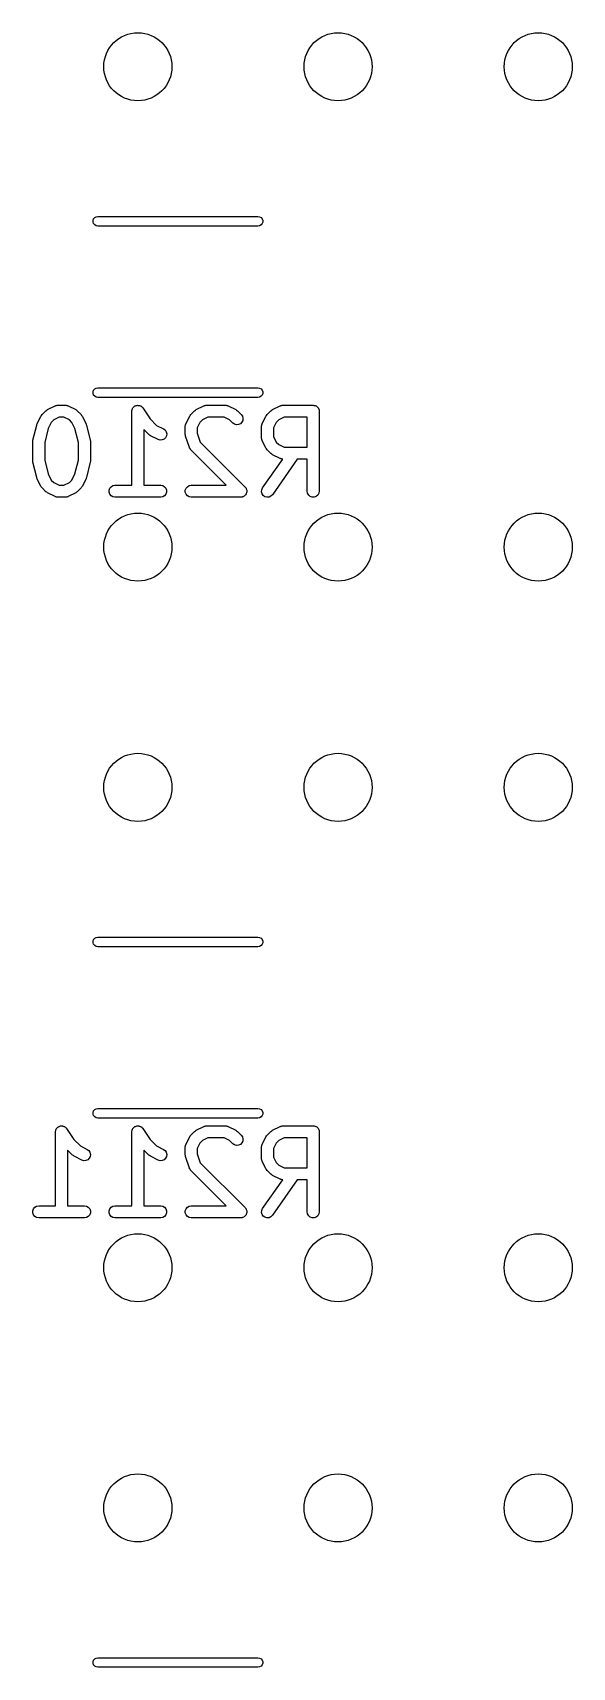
# Model space of a CAD drawing. Extents: x 25 to 326, y -201 to -21.
# Drawn here: x 71.19 to 77.92, y -155.99 to -135.57 of the extents above; entities that cross this region are included whole.
import ezdxf

# ---------------------------------------------------------------- set-up
doc = ezdxf.new("R2010")
doc.units = 0
doc.header["$MEASUREMENT"] = 0
doc.layers.add('BLACK', color=7, linetype='CONTINUOUS')

msp = doc.modelspace()

# ---------------------------------------------------------------- linework, layer by layer
at = {"layer": 'Black'}
for p, q in [((71.9409, -137.92), (71.948, -137.9)), ((71.9409, -137.94), (71.9409, -137.92)), ((71.948, -137.96), (71.9409, -137.94)), ((71.948, -137.9), (71.9614, -137.884)), ((71.9614, -137.976), (71.948, -137.96)), ((71.9614, -137.884), (71.9795, -137.874)), ((71.9795, -137.986), (71.9614, -137.976)), ((71.9795, -137.874), (72, -137.87)), ((72, -137.99), (71.9795, -137.986)), ((72, -137.87), (74, -137.87)), ((74, -137.99), (72, -137.99)), ((74, -137.87), (74.0205, -137.874)), ((74.0205, -137.986), (74, -137.99)), ((74.0205, -137.874), (74.0386, -137.884)), ((74.0386, -137.976), (74.0205, -137.986)), ((74.0386, -137.884), (74.052, -137.9)), ((74.052, -137.96), (74.0386, -137.976)), ((74.052, -137.9), (74.0591, -137.92)), ((74.0591, -137.94), (74.052, -137.96)), ((74.0591, -137.92), (74.0591, -137.94)), ((71.9409, -140.06), (71.948, -140.04)), ((71.948, -140.04), (71.9614, -140.024)), ((71.9614, -140.024), (71.9795, -140.014)), ((71.9795, -140.014), (72, -140.01)), ((72, -140.01), (74, -140.01)), ((74, -140.01), (74.0205, -140.014)), ((74.0205, -140.014), (74.0386, -140.024)), ((74.0386, -140.024), (74.052, -140.04)), ((74.052, -140.04), (74.0591, -140.06)), ((71.3712, -140.283), (71.4665, -140.235)), ((71.4665, -140.235), (71.4706, -140.234)), ((71.4706, -140.234), (71.4743, -140.232)), ((71.4743, -140.232), (71.483, -140.23)), ((71.483, -140.23), (71.4914, -140.228)), ((71.4914, -140.228), (71.4957, -140.228)), ((71.4957, -140.228), (71.5, -140.227)), ((71.5, -140.227), (71.5952, -140.227)), ((71.5952, -140.227), (71.5995, -140.228)), ((71.5995, -140.228), (71.6038, -140.228)), ((71.6038, -140.228), (71.6122, -140.23)), ((71.6122, -140.23), (71.6209, -140.232)), ((71.6209, -140.232), (71.6246, -140.234)), ((71.6246, -140.234), (71.6288, -140.235)), ((71.6288, -140.235), (71.724, -140.283)), ((71.9409, -140.08), (71.9409, -140.06)), ((71.948, -140.1), (71.9409, -140.08)), ((71.9614, -140.116), (71.948, -140.1)), ((71.9795, -140.126), (71.9614, -140.116)), ((72, -140.13), (71.9795, -140.126)), ((74, -140.13), (72, -140.13)), ((72.4457, -140.252), (72.4482, -140.248)), ((72.4482, -140.248), (72.4556, -140.243)), ((72.4556, -140.243), (72.4625, -140.237)), ((72.4625, -140.237), (72.4664, -140.236)), ((72.4664, -140.236), (72.4699, -140.234)), ((72.4699, -140.234), (72.4786, -140.232)), ((72.4786, -140.232), (72.487, -140.229)), ((72.487, -140.229), (72.4911, -140.229)), ((72.4911, -140.229), (72.4952, -140.228)), ((72.4952, -140.228), (72.5041, -140.229)), ((72.5041, -140.229), (72.513, -140.229)), ((72.513, -140.229), (72.5169, -140.23)), ((72.5169, -140.23), (72.5211, -140.23)), ((72.5211, -140.23), (72.5291, -140.234)), ((72.5291, -140.234), (72.5375, -140.237)), ((72.5375, -140.237), (72.5407, -140.24)), ((72.5407, -140.24), (72.5444, -140.242)), ((72.5444, -140.242), (72.5506, -140.248)), ((72.5506, -140.248), (72.5575, -140.254)), ((73.2284, -140.283), (73.3236, -140.235)), ((73.3236, -140.235), (73.3277, -140.234)), ((73.3277, -140.234), (73.3315, -140.232)), ((73.3315, -140.232), (73.3401, -140.23)), ((73.3401, -140.23), (73.3486, -140.228)), ((73.3486, -140.228), (73.3529, -140.228)), ((73.3529, -140.228), (73.3571, -140.227)), ((73.3571, -140.227), (73.5952, -140.227)), ((73.5952, -140.227), (73.5995, -140.228)), ((73.5995, -140.228), (73.6038, -140.228)), ((73.6038, -140.228), (73.6122, -140.23)), ((73.6122, -140.23), (73.6209, -140.232)), ((73.6209, -140.232), (73.6246, -140.234)), ((73.6246, -140.234), (73.6288, -140.235)), ((73.6288, -140.235), (73.724, -140.283)), ((74.0205, -140.126), (74, -140.13)), ((74.0386, -140.116), (74.0205, -140.126)), ((74.052, -140.1), (74.0386, -140.116)), ((74.0591, -140.08), (74.052, -140.1)), ((74.0591, -140.06), (74.0591, -140.08)), ((74.1807, -140.283), (74.276, -140.235)), ((74.276, -140.235), (74.2801, -140.234)), ((74.2801, -140.234), (74.2839, -140.232)), ((74.2839, -140.232), (74.2925, -140.23)), ((74.2925, -140.23), (74.3009, -140.228)), ((74.3009, -140.228), (74.3053, -140.228)), ((74.3053, -140.228), (74.3095, -140.227)), ((74.3095, -140.227), (74.6905, -140.227)), ((74.6905, -140.227), (74.6969, -140.229)), ((74.6969, -140.229), (74.7035, -140.229)), ((74.7035, -140.229), (74.7097, -140.231)), ((74.7097, -140.231), (74.7161, -140.232)), ((74.7161, -140.232), (74.7218, -140.235)), ((74.7218, -140.235), (74.728, -140.237)), ((74.728, -140.237), (74.733, -140.242)), ((74.733, -140.242), (74.7387, -140.245)), ((74.7387, -140.245), (74.7429, -140.25)), ((74.7429, -140.25), (74.7479, -140.254)), ((71.2424, -140.459), (71.2901, -140.364)), ((71.2901, -140.364), (71.2972, -140.354)), ((71.2972, -140.354), (71.3041, -140.345)), ((71.3041, -140.345), (71.3517, -140.297)), ((71.3517, -140.297), (71.3616, -140.29)), ((71.3616, -140.29), (71.3712, -140.283)), ((71.4188, -140.442), (71.3803, -140.519)), ((71.4492, -140.412), (71.4188, -140.442)), ((71.5177, -140.377), (71.4492, -140.412)), ((71.5775, -140.377), (71.5177, -140.377)), ((71.646, -140.412), (71.5775, -140.377)), ((71.6765, -140.442), (71.646, -140.412)), ((71.715, -140.519), (71.6765, -140.442)), ((71.724, -140.283), (71.7337, -140.29)), ((71.7337, -140.29), (71.7435, -140.297)), ((71.7435, -140.297), (71.7911, -140.345)), ((71.7911, -140.345), (71.798, -140.354)), ((71.798, -140.354), (71.8052, -140.364)), ((71.8052, -140.364), (71.8528, -140.459)), ((72.425, -140.302), (72.4257, -140.298)), ((72.425, -141.227), (72.425, -140.302)), ((72.4255, -140.294), (72.428, -140.286)), ((72.4257, -140.298), (72.4255, -140.294)), ((72.428, -140.286), (72.4295, -140.277)), ((72.4295, -140.277), (72.4316, -140.273)), ((72.4316, -140.273), (72.4328, -140.269)), ((72.4328, -140.269), (72.4381, -140.262)), ((72.4381, -140.262), (72.4425, -140.254)), ((72.4425, -140.254), (72.4457, -140.252)), ((72.5575, -140.254), (72.5595, -140.258)), ((72.5595, -140.258), (72.5624, -140.261)), ((72.5624, -140.261), (72.6535, -140.397)), ((72.6535, -140.397), (72.7349, -140.479)), ((73.0996, -140.459), (73.1472, -140.364)), ((73.1472, -140.364), (73.1544, -140.354)), ((73.1544, -140.354), (73.1613, -140.345)), ((73.1613, -140.345), (73.2089, -140.297)), ((73.2089, -140.297), (73.2187, -140.29)), ((73.2187, -140.29), (73.2284, -140.283)), ((73.2759, -140.442), (73.2417, -140.511)), ((73.3063, -140.412), (73.2759, -140.442)), ((73.3748, -140.377), (73.3063, -140.412)), ((73.5775, -140.377), (73.3748, -140.377)), ((73.646, -140.412), (73.5775, -140.377)), ((73.6851, -140.451), (73.646, -140.412)), ((73.7064, -140.466), (73.6851, -140.451)), ((73.724, -140.283), (73.7337, -140.29)), ((73.7337, -140.29), (73.7435, -140.297)), ((73.7435, -140.297), (73.7911, -140.345)), ((73.7995, -140.441), (73.7811, -140.459)), ((73.7911, -140.345), (73.8061, -140.366)), ((73.8105, -140.417), (73.7995, -140.441)), ((73.8061, -140.366), (73.8128, -140.391)), ((73.8128, -140.391), (73.8105, -140.417)), ((74.052, -140.459), (74.0996, -140.364)), ((74.0996, -140.364), (74.1067, -140.354)), ((74.1067, -140.354), (74.1136, -140.345)), ((74.1136, -140.345), (74.1613, -140.297)), ((74.1613, -140.297), (74.1711, -140.29)), ((74.1711, -140.29), (74.1807, -140.283)), ((74.2283, -140.442), (74.194, -140.511)), ((74.2587, -140.412), (74.2283, -140.442)), ((74.3272, -140.377), (74.2587, -140.412)), ((74.6155, -140.377), (74.3272, -140.377)), ((74.6155, -140.751), (74.6155, -140.377)), ((74.7479, -140.254), (74.7512, -140.26)), ((74.7512, -140.26), (74.7554, -140.265)), ((74.7554, -140.265), (74.7577, -140.271)), ((74.7577, -140.271), (74.761, -140.277)), ((74.761, -140.277), (74.7621, -140.283)), ((74.7621, -140.283), (74.7643, -140.289)), ((74.7643, -140.289), (74.7643, -140.296)), ((74.7643, -140.296), (74.7655, -140.302)), ((74.7655, -140.302), (74.7655, -141.302)), ((71.1891, -140.665), (71.2368, -140.475)), ((71.2368, -140.475), (71.2401, -140.467)), ((71.2401, -140.467), (71.2424, -140.459)), ((71.3803, -140.519), (71.3369, -140.693)), ((71.7583, -140.693), (71.715, -140.519)), ((71.8528, -140.459), (71.8551, -140.467)), ((71.8551, -140.467), (71.8585, -140.475)), ((71.8585, -140.475), (71.9061, -140.665)), ((72.6374, -140.594), (72.575, -140.531)), ((72.575, -140.531), (72.575, -141.227)), ((72.6473, -140.6), (72.6374, -140.594)), ((72.6569, -140.608), (72.6473, -140.6)), ((72.7522, -140.655), (72.6569, -140.608)), ((72.7349, -140.479), (72.8193, -140.521)), ((72.7771, -140.663), (72.7522, -140.655)), ((72.827, -140.651), (72.8031, -140.661)), ((72.8193, -140.521), (72.8402, -140.537)), ((72.846, -140.633), (72.827, -140.651)), ((72.8402, -140.537), (72.8545, -140.558)), ((72.8576, -140.609), (72.846, -140.633)), ((72.8545, -140.558), (72.8606, -140.584)), ((72.8606, -140.584), (72.8576, -140.609)), ((73.0917, -140.493), (73.0924, -140.489)), ((73.0917, -140.588), (73.0917, -140.493)), ((73.0938, -140.6), (73.0917, -140.588)), ((73.0922, -140.484), (73.0947, -140.476)), ((73.0924, -140.489), (73.0922, -140.484)), ((73.0955, -140.612), (73.0938, -140.6)), ((73.0947, -140.476), (73.0962, -140.467)), ((73.1431, -140.755), (73.0955, -140.612)), ((73.0962, -140.467), (73.0984, -140.463)), ((73.0984, -140.463), (73.0996, -140.459)), ((73.2417, -140.511), (73.2417, -140.576)), ((73.2417, -140.576), (73.2798, -140.69)), ((73.7316, -140.472), (73.7064, -140.466)), ((73.7575, -140.47), (73.7316, -140.472)), ((73.7811, -140.459), (73.7575, -140.47)), ((74.044, -140.493), (74.0448, -140.489)), ((74.044, -140.636), (74.044, -140.493)), ((74.0448, -140.64), (74.044, -140.636)), ((74.0445, -140.484), (74.047, -140.476)), ((74.0448, -140.489), (74.0445, -140.484)), ((74.0445, -140.644), (74.0448, -140.64)), ((74.047, -140.653), (74.0445, -140.644)), ((74.047, -140.476), (74.0486, -140.467)), ((74.0486, -140.661), (74.047, -140.653)), ((74.0486, -140.467), (74.0507, -140.463)), ((74.0507, -140.463), (74.052, -140.459)), ((74.194, -140.511), (74.194, -140.618)), ((74.194, -140.618), (74.2283, -140.687)), ((71.1869, -140.683), (71.1885, -140.674)), ((71.1869, -140.921), (71.1869, -140.683)), ((71.1885, -140.674), (71.1891, -140.665)), ((71.3369, -140.693), (71.3369, -140.912)), ((71.7583, -140.912), (71.7583, -140.693)), ((71.9061, -140.665), (71.9067, -140.674)), ((71.9067, -140.674), (71.9083, -140.683)), ((71.9083, -140.683), (71.9083, -140.921)), ((72.8031, -140.661), (72.7771, -140.663)), ((73.1452, -140.758), (73.1431, -140.755)), ((73.1463, -140.763), (73.1452, -140.758)), ((73.1513, -140.77), (73.1463, -140.763)), ((73.1555, -140.778), (73.1513, -140.77)), ((73.1588, -140.78), (73.1555, -140.778)), ((73.1613, -140.784), (73.1588, -140.78)), ((73.6046, -141.227), (73.1613, -140.784)), ((73.2798, -140.69), (73.8387, -141.249)), ((74.0507, -140.665), (74.0486, -140.661)), ((74.052, -140.669), (74.0507, -140.665)), ((74.0996, -140.764), (74.052, -140.669)), ((74.1067, -140.774), (74.0996, -140.764)), ((74.1136, -140.784), (74.1067, -140.774)), ((74.1613, -140.832), (74.1136, -140.784)), ((74.1711, -140.838), (74.1613, -140.832)), ((74.1807, -140.846), (74.1711, -140.838)), ((74.276, -140.893), (74.1807, -140.846)), ((74.2283, -140.687), (74.2587, -140.717)), ((74.2587, -140.717), (74.3272, -140.751)), ((74.3272, -140.751), (74.6155, -140.751)), ((71.1885, -140.93), (71.1869, -140.921)), ((71.1891, -140.94), (71.1885, -140.93)), ((71.2368, -141.13), (71.1891, -140.94)), ((71.3369, -140.912), (71.3803, -141.086)), ((71.715, -141.086), (71.7583, -140.912)), ((71.9061, -140.94), (71.8585, -141.13)), ((71.9067, -140.93), (71.9061, -140.94)), ((71.9083, -140.921), (71.9067, -140.93)), ((74.0576, -141.259), (74.3085, -140.901)), ((74.4914, -140.901), (74.1805, -141.345)), ((74.2801, -140.895), (74.276, -140.893)), ((74.2839, -140.897), (74.2801, -140.895)), ((74.2925, -140.898), (74.2839, -140.897)), ((74.3009, -140.901), (74.2925, -140.898)), ((74.3053, -140.9), (74.3009, -140.901)), ((74.3085, -140.901), (74.3053, -140.9)), ((74.6155, -140.901), (74.4914, -140.901)), ((74.6155, -141.302), (74.6155, -140.901)), ((71.2401, -141.138), (71.2368, -141.13)), ((71.2424, -141.145), (71.2401, -141.138)), ((71.2901, -141.241), (71.2424, -141.145)), ((71.2972, -141.25), (71.2901, -141.241)), ((71.3041, -141.26), (71.2972, -141.25)), ((71.3517, -141.308), (71.3041, -141.26)), ((71.3803, -141.086), (71.4188, -141.163)), ((71.4188, -141.163), (71.4492, -141.193)), ((71.4492, -141.193), (71.5177, -141.227)), ((71.5177, -141.227), (71.5775, -141.227)), ((71.5775, -141.227), (71.646, -141.193)), ((71.646, -141.193), (71.6765, -141.163)), ((71.6765, -141.163), (71.715, -141.086)), ((71.7911, -141.26), (71.7435, -141.308)), ((71.798, -141.25), (71.7911, -141.26)), ((71.8052, -141.241), (71.798, -141.25)), ((71.8528, -141.145), (71.8052, -141.241)), ((71.8551, -141.138), (71.8528, -141.145)), ((71.8585, -141.13), (71.8551, -141.138)), ((72.1404, -141.289), (72.1493, -141.265)), ((72.1493, -141.265), (72.1661, -141.245)), ((72.1661, -141.245), (72.1886, -141.232)), ((72.1886, -141.232), (72.2143, -141.227)), ((72.2143, -141.227), (72.425, -141.227)), ((72.575, -141.227), (72.7857, -141.227)), ((72.7857, -141.227), (72.8114, -141.232)), ((72.8114, -141.232), (72.8339, -141.245)), ((72.8339, -141.245), (72.8507, -141.265)), ((72.8507, -141.265), (72.8596, -141.289)), ((73.0928, -141.289), (73.1017, -141.265)), ((73.1017, -141.265), (73.1185, -141.245)), ((73.1185, -141.245), (73.141, -141.232)), ((73.141, -141.232), (73.1667, -141.227)), ((73.1667, -141.227), (73.6046, -141.227)), ((73.8387, -141.249), (73.8444, -141.257)), ((73.8444, -141.257), (73.8507, -141.265)), ((73.8507, -141.265), (73.8518, -141.268)), ((73.8518, -141.268), (73.8537, -141.271)), ((73.8537, -141.271), (73.8562, -141.28)), ((74.0466, -141.283), (74.0576, -141.259)), ((71.3616, -141.315), (71.3517, -141.308)), ((71.3712, -141.322), (71.3616, -141.315)), ((71.4665, -141.369), (71.3712, -141.322)), ((71.4706, -141.371), (71.4665, -141.369)), ((71.4743, -141.373), (71.4706, -141.371)), ((71.483, -141.374), (71.4743, -141.373)), ((71.4914, -141.377), (71.483, -141.374)), ((71.4957, -141.377), (71.4914, -141.377)), ((71.5, -141.377), (71.4957, -141.377)), ((71.5952, -141.377), (71.5, -141.377)), ((71.5995, -141.377), (71.5952, -141.377)), ((71.6038, -141.377), (71.5995, -141.377)), ((71.6122, -141.374), (71.6038, -141.377)), ((71.6209, -141.373), (71.6122, -141.374)), ((71.6246, -141.371), (71.6209, -141.373)), ((71.6288, -141.369), (71.6246, -141.371)), ((71.724, -141.322), (71.6288, -141.369)), ((71.7337, -141.315), (71.724, -141.322)), ((71.7435, -141.308), (71.7337, -141.315)), ((72.1404, -141.315), (72.1404, -141.289)), ((72.1493, -141.34), (72.1404, -141.315)), ((72.1661, -141.36), (72.1493, -141.34)), ((72.1886, -141.373), (72.1661, -141.36)), ((72.2143, -141.377), (72.1886, -141.373)), ((72.7857, -141.377), (72.2143, -141.377)), ((72.8114, -141.373), (72.7857, -141.377)), ((72.8339, -141.36), (72.8114, -141.373)), ((72.8507, -141.34), (72.8339, -141.36)), ((72.8596, -141.315), (72.8507, -141.34)), ((72.8596, -141.289), (72.8596, -141.315)), ((73.0928, -141.315), (73.0928, -141.289)), ((73.1017, -141.34), (73.0928, -141.315)), ((73.1185, -141.36), (73.1017, -141.34)), ((73.141, -141.373), (73.1185, -141.36)), ((73.1667, -141.377), (73.141, -141.373)), ((73.7857, -141.377), (73.1667, -141.377)), ((73.7954, -141.376), (73.7857, -141.377)), ((73.8051, -141.375), (73.7954, -141.376)), ((73.8081, -141.373), (73.8051, -141.375)), ((73.8114, -141.373), (73.8081, -141.373)), ((73.8198, -141.368), (73.8114, -141.373)), ((73.8287, -141.364), (73.8198, -141.368)), ((73.8311, -141.361), (73.8287, -141.364)), ((73.8339, -141.36), (73.8311, -141.361)), ((73.8402, -141.352), (73.8339, -141.36)), ((73.8472, -141.345), (73.8402, -141.352)), ((73.8485, -141.342), (73.8472, -141.345)), ((73.8507, -141.34), (73.8485, -141.342)), ((73.854, -141.331), (73.8507, -141.34)), ((73.8582, -141.322), (73.854, -141.331)), ((73.8562, -141.28), (73.8596, -141.289)), ((73.8584, -141.319), (73.8582, -141.322)), ((73.8596, -141.315), (73.8584, -141.319)), ((73.8596, -141.289), (73.8596, -141.293)), ((73.8596, -141.293), (73.8604, -141.296)), ((73.8604, -141.296), (73.8596, -141.306)), ((73.8596, -141.306), (73.8596, -141.315)), ((74.0443, -141.309), (74.0466, -141.283)), ((74.0511, -141.334), (74.0443, -141.309)), ((74.066, -141.355), (74.0511, -141.334)), ((74.0874, -141.37), (74.066, -141.355)), ((74.1125, -141.377), (74.0874, -141.37)), ((74.1385, -141.375), (74.1125, -141.377)), ((74.1621, -141.364), (74.1385, -141.375)), ((74.1805, -141.345), (74.1621, -141.364)), ((74.62, -141.328), (74.6155, -141.302)), ((74.633, -141.351), (74.62, -141.328)), ((74.653, -141.367), (74.633, -141.351)), ((74.6775, -141.376), (74.653, -141.367)), ((74.7035, -141.376), (74.6775, -141.376)), ((74.728, -141.367), (74.7035, -141.376)), ((74.7479, -141.351), (74.728, -141.367)), ((74.761, -141.328), (74.7479, -141.351)), ((74.7655, -141.302), (74.761, -141.328)), ((71.9409, -146.92), (71.948, -146.9)), ((71.9409, -146.94), (71.9409, -146.92)), ((71.948, -146.96), (71.9409, -146.94)), ((71.948, -146.9), (71.9614, -146.884)), ((71.9614, -146.976), (71.948, -146.96)), ((71.9614, -146.884), (71.9795, -146.874)), ((71.9795, -146.986), (71.9614, -146.976)), ((71.9795, -146.874), (72, -146.87)), ((72, -146.99), (71.9795, -146.986)), ((72, -146.87), (74, -146.87)), ((74, -146.87), (74.0205, -146.874)), ((74.0205, -146.986), (74, -146.99)), ((74.0205, -146.874), (74.0386, -146.884)), ((74.0386, -146.976), (74.0205, -146.986)), ((74.0386, -146.884), (74.052, -146.9)), ((74.052, -146.96), (74.0386, -146.976)), ((74.052, -146.9), (74.0591, -146.92)), ((74.0591, -146.94), (74.052, -146.96)), ((74.0591, -146.92), (74.0591, -146.94)), ((74, -146.99), (72, -146.99)), ((71.948, -149.04), (71.9614, -149.024)), ((71.9614, -149.024), (71.9795, -149.014)), ((71.9795, -149.014), (72, -149.01)), ((72, -149.01), (74, -149.01)), ((74, -149.01), (74.0205, -149.014)), ((74.0205, -149.014), (74.0386, -149.024)), ((74.0386, -149.024), (74.052, -149.04)), ((71.5175, -149.234), (71.5262, -149.232)), ((71.5262, -149.232), (71.5346, -149.229)), ((71.5346, -149.229), (71.5388, -149.229)), ((71.5388, -149.229), (71.5428, -149.228)), ((71.5428, -149.228), (71.5517, -149.229)), ((71.5517, -149.229), (71.5606, -149.229)), ((71.5606, -149.229), (71.5645, -149.23)), ((71.5645, -149.23), (71.5687, -149.23)), ((71.5687, -149.23), (71.5767, -149.234)), ((71.9409, -149.06), (71.948, -149.04)), ((71.9409, -149.08), (71.9409, -149.06)), ((71.948, -149.1), (71.9409, -149.08)), ((71.9614, -149.116), (71.948, -149.1)), ((71.9795, -149.126), (71.9614, -149.116)), ((72, -149.13), (71.9795, -149.126)), ((74, -149.13), (72, -149.13)), ((72.4699, -149.234), (72.4786, -149.232)), ((72.4786, -149.232), (72.487, -149.229)), ((72.487, -149.229), (72.4911, -149.229)), ((72.4911, -149.229), (72.4952, -149.228)), ((72.4952, -149.228), (72.5041, -149.229)), ((72.5041, -149.229), (72.513, -149.229)), ((72.513, -149.229), (72.5169, -149.23)), ((72.5169, -149.23), (72.5211, -149.23)), ((72.5211, -149.23), (72.5291, -149.234)), ((73.3277, -149.234), (73.3315, -149.232)), ((73.3315, -149.232), (73.3401, -149.23)), ((73.3401, -149.23), (73.3486, -149.228)), ((73.3486, -149.228), (73.3529, -149.228)), ((73.3529, -149.228), (73.3571, -149.227)), ((73.3571, -149.227), (73.5952, -149.227)), ((73.5952, -149.227), (73.5995, -149.228)), ((73.5995, -149.228), (73.6038, -149.228)), ((73.6038, -149.228), (73.6122, -149.23)), ((73.6122, -149.23), (73.6209, -149.232)), ((73.6209, -149.232), (73.6246, -149.234)), ((74.0205, -149.126), (74, -149.13)), ((74.0386, -149.116), (74.0205, -149.126)), ((74.052, -149.1), (74.0386, -149.116)), ((74.052, -149.04), (74.0591, -149.06)), ((74.0591, -149.08), (74.052, -149.1)), ((74.0591, -149.06), (74.0591, -149.08)), ((74.2801, -149.234), (74.2839, -149.232)), ((74.2839, -149.232), (74.2925, -149.23)), ((74.2925, -149.23), (74.3009, -149.228)), ((74.3009, -149.228), (74.3053, -149.228)), ((74.3053, -149.228), (74.3095, -149.227)), ((74.3095, -149.227), (74.6905, -149.227)), ((74.6905, -149.227), (74.6969, -149.229)), ((74.6969, -149.229), (74.7035, -149.229)), ((74.7035, -149.229), (74.7097, -149.231)), ((74.7097, -149.231), (74.7161, -149.232)), ((74.7161, -149.232), (74.7218, -149.235)), ((71.4726, -149.302), (71.4733, -149.298)), ((71.4726, -150.227), (71.4726, -149.302)), ((71.4731, -149.294), (71.4756, -149.286)), ((71.4733, -149.298), (71.4731, -149.294)), ((71.4756, -149.286), (71.4771, -149.277)), ((71.4771, -149.277), (71.4792, -149.273)), ((71.4792, -149.273), (71.4804, -149.269)), ((71.4804, -149.269), (71.4857, -149.262)), ((71.4857, -149.262), (71.4902, -149.254)), ((71.4902, -149.254), (71.4933, -149.252)), ((71.4933, -149.252), (71.4958, -149.248)), ((71.4958, -149.248), (71.5033, -149.243)), ((71.5033, -149.243), (71.5101, -149.237)), ((71.5101, -149.237), (71.514, -149.236)), ((71.514, -149.236), (71.5175, -149.234)), ((71.5767, -149.234), (71.5851, -149.237)), ((71.5851, -149.237), (71.5883, -149.24)), ((71.5883, -149.24), (71.592, -149.242)), ((71.592, -149.242), (71.5982, -149.248)), ((71.5982, -149.248), (71.6051, -149.254)), ((71.6051, -149.254), (71.6071, -149.258)), ((71.6071, -149.258), (71.61, -149.261)), ((71.61, -149.261), (71.7011, -149.397)), ((71.7011, -149.397), (71.7825, -149.479)), ((72.425, -149.302), (72.4257, -149.298)), ((72.425, -150.227), (72.425, -149.302)), ((72.4255, -149.294), (72.428, -149.286)), ((72.4257, -149.298), (72.4255, -149.294)), ((72.428, -149.286), (72.4295, -149.277)), ((72.4295, -149.277), (72.4316, -149.273)), ((72.4316, -149.273), (72.4328, -149.269)), ((72.4328, -149.269), (72.4381, -149.262)), ((72.4381, -149.262), (72.4425, -149.254)), ((72.4425, -149.254), (72.4457, -149.252)), ((72.4457, -149.252), (72.4482, -149.248)), ((72.4482, -149.248), (72.4556, -149.243)), ((72.4556, -149.243), (72.4625, -149.237)), ((72.4625, -149.237), (72.4664, -149.236)), ((72.4664, -149.236), (72.4699, -149.234)), ((72.5291, -149.234), (72.5375, -149.237)), ((72.5375, -149.237), (72.5407, -149.24)), ((72.5407, -149.24), (72.5444, -149.242)), ((72.5444, -149.242), (72.5506, -149.248)), ((72.5506, -149.248), (72.5575, -149.254)), ((72.5575, -149.254), (72.5595, -149.258)), ((72.5595, -149.258), (72.5624, -149.261)), ((72.5624, -149.261), (72.6535, -149.397)), ((72.6535, -149.397), (72.7349, -149.479)), ((73.0996, -149.459), (73.1472, -149.364)), ((73.1472, -149.364), (73.1544, -149.354)), ((73.1544, -149.354), (73.1613, -149.345)), ((73.1613, -149.345), (73.2089, -149.297)), ((73.2089, -149.297), (73.2187, -149.29)), ((73.2187, -149.29), (73.2284, -149.283)), ((73.2284, -149.283), (73.3236, -149.235)), ((73.3063, -149.412), (73.2759, -149.442)), ((73.3748, -149.377), (73.3063, -149.412)), ((73.3236, -149.235), (73.3277, -149.234)), ((73.5775, -149.377), (73.3748, -149.377)), ((73.646, -149.412), (73.5775, -149.377)), ((73.6246, -149.234), (73.6288, -149.235)), ((73.6288, -149.235), (73.724, -149.283)), ((73.6851, -149.451), (73.646, -149.412)), ((73.724, -149.283), (73.7337, -149.29)), ((73.7337, -149.29), (73.7435, -149.297)), ((73.7435, -149.297), (73.7911, -149.345)), ((73.7911, -149.345), (73.8061, -149.366)), ((73.8105, -149.417), (73.7995, -149.441)), ((73.8061, -149.366), (73.8128, -149.391)), ((73.8128, -149.391), (73.8105, -149.417)), ((74.052, -149.459), (74.0996, -149.364)), ((74.0996, -149.364), (74.1067, -149.354)), ((74.1067, -149.354), (74.1136, -149.345)), ((74.1136, -149.345), (74.1613, -149.297)), ((74.1613, -149.297), (74.1711, -149.29)), ((74.1711, -149.29), (74.1807, -149.283)), ((74.1807, -149.283), (74.276, -149.235)), ((74.2587, -149.412), (74.2283, -149.442)), ((74.3272, -149.377), (74.2587, -149.412)), ((74.276, -149.235), (74.2801, -149.234)), ((74.6155, -149.377), (74.3272, -149.377)), ((74.6155, -149.751), (74.6155, -149.377)), ((74.7218, -149.235), (74.728, -149.237)), ((74.728, -149.237), (74.733, -149.242)), ((74.733, -149.242), (74.7387, -149.245)), ((74.7387, -149.245), (74.7429, -149.25)), ((74.7429, -149.25), (74.7479, -149.254)), ((74.7479, -149.254), (74.7512, -149.26)), ((74.7512, -149.26), (74.7554, -149.265)), ((74.7554, -149.265), (74.7577, -149.271)), ((74.7577, -149.271), (74.761, -149.277)), ((74.761, -149.277), (74.7621, -149.283)), ((74.7621, -149.283), (74.7643, -149.289)), ((74.7643, -149.289), (74.7643, -149.296)), ((74.7643, -149.296), (74.7655, -149.302)), ((74.7655, -149.302), (74.7655, -150.302)), ((71.6851, -149.594), (71.6226, -149.531)), ((71.6226, -149.531), (71.6226, -150.227)), ((71.6949, -149.6), (71.6851, -149.594)), ((71.7046, -149.608), (71.6949, -149.6)), ((71.7998, -149.655), (71.7046, -149.608)), ((71.7825, -149.479), (71.8669, -149.521)), ((71.8669, -149.521), (71.8878, -149.537)), ((71.8936, -149.633), (71.8747, -149.651)), ((71.8878, -149.537), (71.9021, -149.558)), ((71.9052, -149.609), (71.8936, -149.633)), ((71.9021, -149.558), (71.9082, -149.584)), ((71.9082, -149.584), (71.9052, -149.609)), ((72.6374, -149.594), (72.575, -149.531)), ((72.575, -149.531), (72.575, -150.227)), ((72.6473, -149.6), (72.6374, -149.594)), ((72.6569, -149.608), (72.6473, -149.6)), ((72.7522, -149.655), (72.6569, -149.608)), ((72.7349, -149.479), (72.8193, -149.521)), ((72.8193, -149.521), (72.8402, -149.537)), ((72.846, -149.633), (72.827, -149.651)), ((72.8402, -149.537), (72.8545, -149.558)), ((72.8576, -149.609), (72.846, -149.633)), ((72.8545, -149.558), (72.8606, -149.584)), ((72.8606, -149.584), (72.8576, -149.609)), ((73.0917, -149.493), (73.0924, -149.489)), ((73.0917, -149.588), (73.0917, -149.493)), ((73.0938, -149.6), (73.0917, -149.588)), ((73.0922, -149.484), (73.0947, -149.476)), ((73.0924, -149.489), (73.0922, -149.484)), ((73.0955, -149.612), (73.0938, -149.6)), ((73.0947, -149.476), (73.0962, -149.467)), ((73.1431, -149.755), (73.0955, -149.612)), ((73.0962, -149.467), (73.0984, -149.463)), ((73.0984, -149.463), (73.0996, -149.459)), ((73.2759, -149.442), (73.2417, -149.511)), ((73.2417, -149.511), (73.2417, -149.576)), ((73.2417, -149.576), (73.2798, -149.69)), ((73.7064, -149.466), (73.6851, -149.451)), ((73.7316, -149.472), (73.7064, -149.466)), ((73.7575, -149.47), (73.7316, -149.472)), ((73.7811, -149.459), (73.7575, -149.47)), ((73.7995, -149.441), (73.7811, -149.459)), ((74.044, -149.493), (74.0448, -149.489)), ((74.044, -149.636), (74.044, -149.493)), ((74.0448, -149.64), (74.044, -149.636)), ((74.0445, -149.484), (74.047, -149.476)), ((74.0448, -149.489), (74.0445, -149.484)), ((74.0445, -149.644), (74.0448, -149.64)), ((74.047, -149.476), (74.0486, -149.467)), ((74.0486, -149.467), (74.0507, -149.463)), ((74.0507, -149.463), (74.052, -149.459)), ((74.2283, -149.442), (74.194, -149.511)), ((74.194, -149.511), (74.194, -149.618)), ((74.194, -149.618), (74.2283, -149.687)), ((71.8248, -149.663), (71.7998, -149.655)), ((71.8508, -149.661), (71.8248, -149.663)), ((71.8747, -149.651), (71.8508, -149.661)), ((72.7771, -149.663), (72.7522, -149.655)), ((72.8031, -149.661), (72.7771, -149.663)), ((72.827, -149.651), (72.8031, -149.661)), ((73.1452, -149.758), (73.1431, -149.755)), ((73.1463, -149.763), (73.1452, -149.758)), ((73.1513, -149.77), (73.1463, -149.763)), ((73.1555, -149.778), (73.1513, -149.77)), ((73.1588, -149.78), (73.1555, -149.778)), ((73.1613, -149.784), (73.1588, -149.78)), ((73.6046, -150.227), (73.1613, -149.784)), ((73.2798, -149.69), (73.8387, -150.249)), ((74.047, -149.653), (74.0445, -149.644)), ((74.0486, -149.661), (74.047, -149.653)), ((74.0507, -149.665), (74.0486, -149.661)), ((74.052, -149.669), (74.0507, -149.665)), ((74.0996, -149.764), (74.052, -149.669)), ((74.1067, -149.774), (74.0996, -149.764)), ((74.1136, -149.784), (74.1067, -149.774)), ((74.1613, -149.832), (74.1136, -149.784)), ((74.1711, -149.838), (74.1613, -149.832)), ((74.1807, -149.846), (74.1711, -149.838)), ((74.276, -149.893), (74.1807, -149.846)), ((74.2283, -149.687), (74.2587, -149.717)), ((74.2587, -149.717), (74.3272, -149.751)), ((74.3272, -149.751), (74.6155, -149.751)), ((74.0576, -150.259), (74.3085, -149.901)), ((74.4914, -149.901), (74.1805, -150.345)), ((74.2801, -149.895), (74.276, -149.893)), ((74.2839, -149.897), (74.2801, -149.895)), ((74.2925, -149.898), (74.2839, -149.897)), ((74.3009, -149.901), (74.2925, -149.898)), ((74.3053, -149.9), (74.3009, -149.901)), ((74.3085, -149.901), (74.3053, -149.9)), ((74.6155, -149.901), (74.4914, -149.901)), ((74.6155, -150.302), (74.6155, -149.901)), ((71.197, -150.265), (71.2137, -150.245)), ((71.2137, -150.245), (71.2363, -150.232)), ((71.2363, -150.232), (71.2619, -150.227)), ((71.2619, -150.227), (71.4726, -150.227)), ((71.6226, -150.227), (71.8333, -150.227)), ((71.8333, -150.227), (71.859, -150.232)), ((71.859, -150.232), (71.8815, -150.245)), ((71.8815, -150.245), (71.8983, -150.265)), ((72.1493, -150.265), (72.1661, -150.245)), ((72.1661, -150.245), (72.1886, -150.232)), ((72.1886, -150.232), (72.2143, -150.227)), ((72.2143, -150.227), (72.425, -150.227)), ((72.575, -150.227), (72.7857, -150.227)), ((72.7857, -150.227), (72.8114, -150.232)), ((72.8114, -150.232), (72.8339, -150.245)), ((72.8339, -150.245), (72.8507, -150.265)), ((73.1017, -150.265), (73.1185, -150.245)), ((73.1185, -150.245), (73.141, -150.232)), ((73.141, -150.232), (73.1667, -150.227)), ((73.1667, -150.227), (73.6046, -150.227)), ((73.8387, -150.249), (73.8444, -150.257)), ((71.188, -150.289), (71.197, -150.265)), ((71.188, -150.315), (71.188, -150.289)), ((71.197, -150.34), (71.188, -150.315)), ((71.2137, -150.36), (71.197, -150.34)), ((71.2363, -150.373), (71.2137, -150.36)), ((71.2619, -150.377), (71.2363, -150.373)), ((71.8333, -150.377), (71.2619, -150.377)), ((71.859, -150.373), (71.8333, -150.377)), ((71.8815, -150.36), (71.859, -150.373)), ((71.8983, -150.34), (71.8815, -150.36)), ((71.8983, -150.265), (71.9072, -150.289)), ((71.9072, -150.315), (71.8983, -150.34)), ((71.9072, -150.289), (71.9072, -150.315)), ((72.1404, -150.289), (72.1493, -150.265)), ((72.1404, -150.315), (72.1404, -150.289)), ((72.1493, -150.34), (72.1404, -150.315)), ((72.1661, -150.36), (72.1493, -150.34)), ((72.1886, -150.373), (72.1661, -150.36)), ((72.2143, -150.377), (72.1886, -150.373)), ((72.7857, -150.377), (72.2143, -150.377)), ((72.8114, -150.373), (72.7857, -150.377)), ((72.8339, -150.36), (72.8114, -150.373)), ((72.8507, -150.34), (72.8339, -150.36)), ((72.8507, -150.265), (72.8596, -150.289)), ((72.8596, -150.315), (72.8507, -150.34)), ((72.8596, -150.289), (72.8596, -150.315)), ((73.0928, -150.289), (73.1017, -150.265)), ((73.0928, -150.315), (73.0928, -150.289)), ((73.1017, -150.34), (73.0928, -150.315)), ((73.1185, -150.36), (73.1017, -150.34)), ((73.141, -150.373), (73.1185, -150.36)), ((73.1667, -150.377), (73.141, -150.373)), ((73.7857, -150.377), (73.1667, -150.377)), ((73.7954, -150.376), (73.7857, -150.377)), ((73.8051, -150.375), (73.7954, -150.376)), ((73.8081, -150.373), (73.8051, -150.375)), ((73.8114, -150.373), (73.8081, -150.373)), ((73.8198, -150.368), (73.8114, -150.373)), ((73.8287, -150.364), (73.8198, -150.368)), ((73.8311, -150.361), (73.8287, -150.364)), ((73.8339, -150.36), (73.8311, -150.361)), ((73.8402, -150.352), (73.8339, -150.36)), ((73.8472, -150.345), (73.8402, -150.352)), ((73.8444, -150.257), (73.8507, -150.265)), ((73.8485, -150.342), (73.8472, -150.345)), ((73.8507, -150.34), (73.8485, -150.342)), ((73.8507, -150.265), (73.8518, -150.268)), ((73.854, -150.331), (73.8507, -150.34)), ((73.8518, -150.268), (73.8537, -150.271)), ((73.8537, -150.271), (73.8562, -150.28)), ((73.8582, -150.322), (73.854, -150.331)), ((73.8562, -150.28), (73.8596, -150.289)), ((73.8584, -150.319), (73.8582, -150.322)), ((73.8596, -150.315), (73.8584, -150.319)), ((73.8596, -150.289), (73.8596, -150.293)), ((73.8596, -150.293), (73.8604, -150.296)), ((73.8604, -150.296), (73.8596, -150.306)), ((73.8596, -150.306), (73.8596, -150.315)), ((74.0443, -150.309), (74.0466, -150.283)), ((74.0511, -150.334), (74.0443, -150.309)), ((74.0466, -150.283), (74.0576, -150.259)), ((74.066, -150.355), (74.0511, -150.334)), ((74.0874, -150.37), (74.066, -150.355)), ((74.1125, -150.377), (74.0874, -150.37)), ((74.1385, -150.375), (74.1125, -150.377)), ((74.1621, -150.364), (74.1385, -150.375)), ((74.1805, -150.345), (74.1621, -150.364)), ((74.62, -150.328), (74.6155, -150.302)), ((74.633, -150.351), (74.62, -150.328)), ((74.653, -150.367), (74.633, -150.351)), ((74.6775, -150.376), (74.653, -150.367)), ((74.7035, -150.376), (74.6775, -150.376)), ((74.728, -150.367), (74.7035, -150.376)), ((74.7479, -150.351), (74.728, -150.367)), ((74.761, -150.328), (74.7479, -150.351)), ((74.7655, -150.302), (74.761, -150.328)), ((71.9409, -155.92), (71.948, -155.9)), ((71.9409, -155.94), (71.9409, -155.92)), ((71.948, -155.96), (71.9409, -155.94)), ((71.948, -155.9), (71.9614, -155.884)), ((71.9614, -155.976), (71.948, -155.96)), ((71.9614, -155.884), (71.9795, -155.874)), ((71.9795, -155.874), (72, -155.87)), ((72, -155.87), (74, -155.87)), ((74, -155.87), (74.0205, -155.874)), ((74.0205, -155.874), (74.0386, -155.884)), ((74.0386, -155.884), (74.052, -155.9)), ((74.052, -155.96), (74.0386, -155.976)), ((74.052, -155.9), (74.0591, -155.92)), ((74.0591, -155.94), (74.052, -155.96)), ((74.0591, -155.92), (74.0591, -155.94)), ((71.9795, -155.986), (71.9614, -155.976)), ((72, -155.99), (71.9795, -155.986)), ((74, -155.99), (72, -155.99)), ((74.0205, -155.986), (74, -155.99)), ((74.0386, -155.976), (74.0205, -155.986))]:
    msp.add_line(p, q, dxfattribs=at)
for centre in [(72.5, -136), (75, -136), (77.5, -136), (72.5, -142), (75, -142), (77.5, -142), (72.5, -145), (75, -145), (77.5, -145), (72.5, -151), (75, -151), (77.5, -151), (72.5, -154), (75, -154), (77.5, -154)]:
    msp.add_circle(centre, 0.425, dxfattribs=at)

doc.saveas('drawing.dxf')
